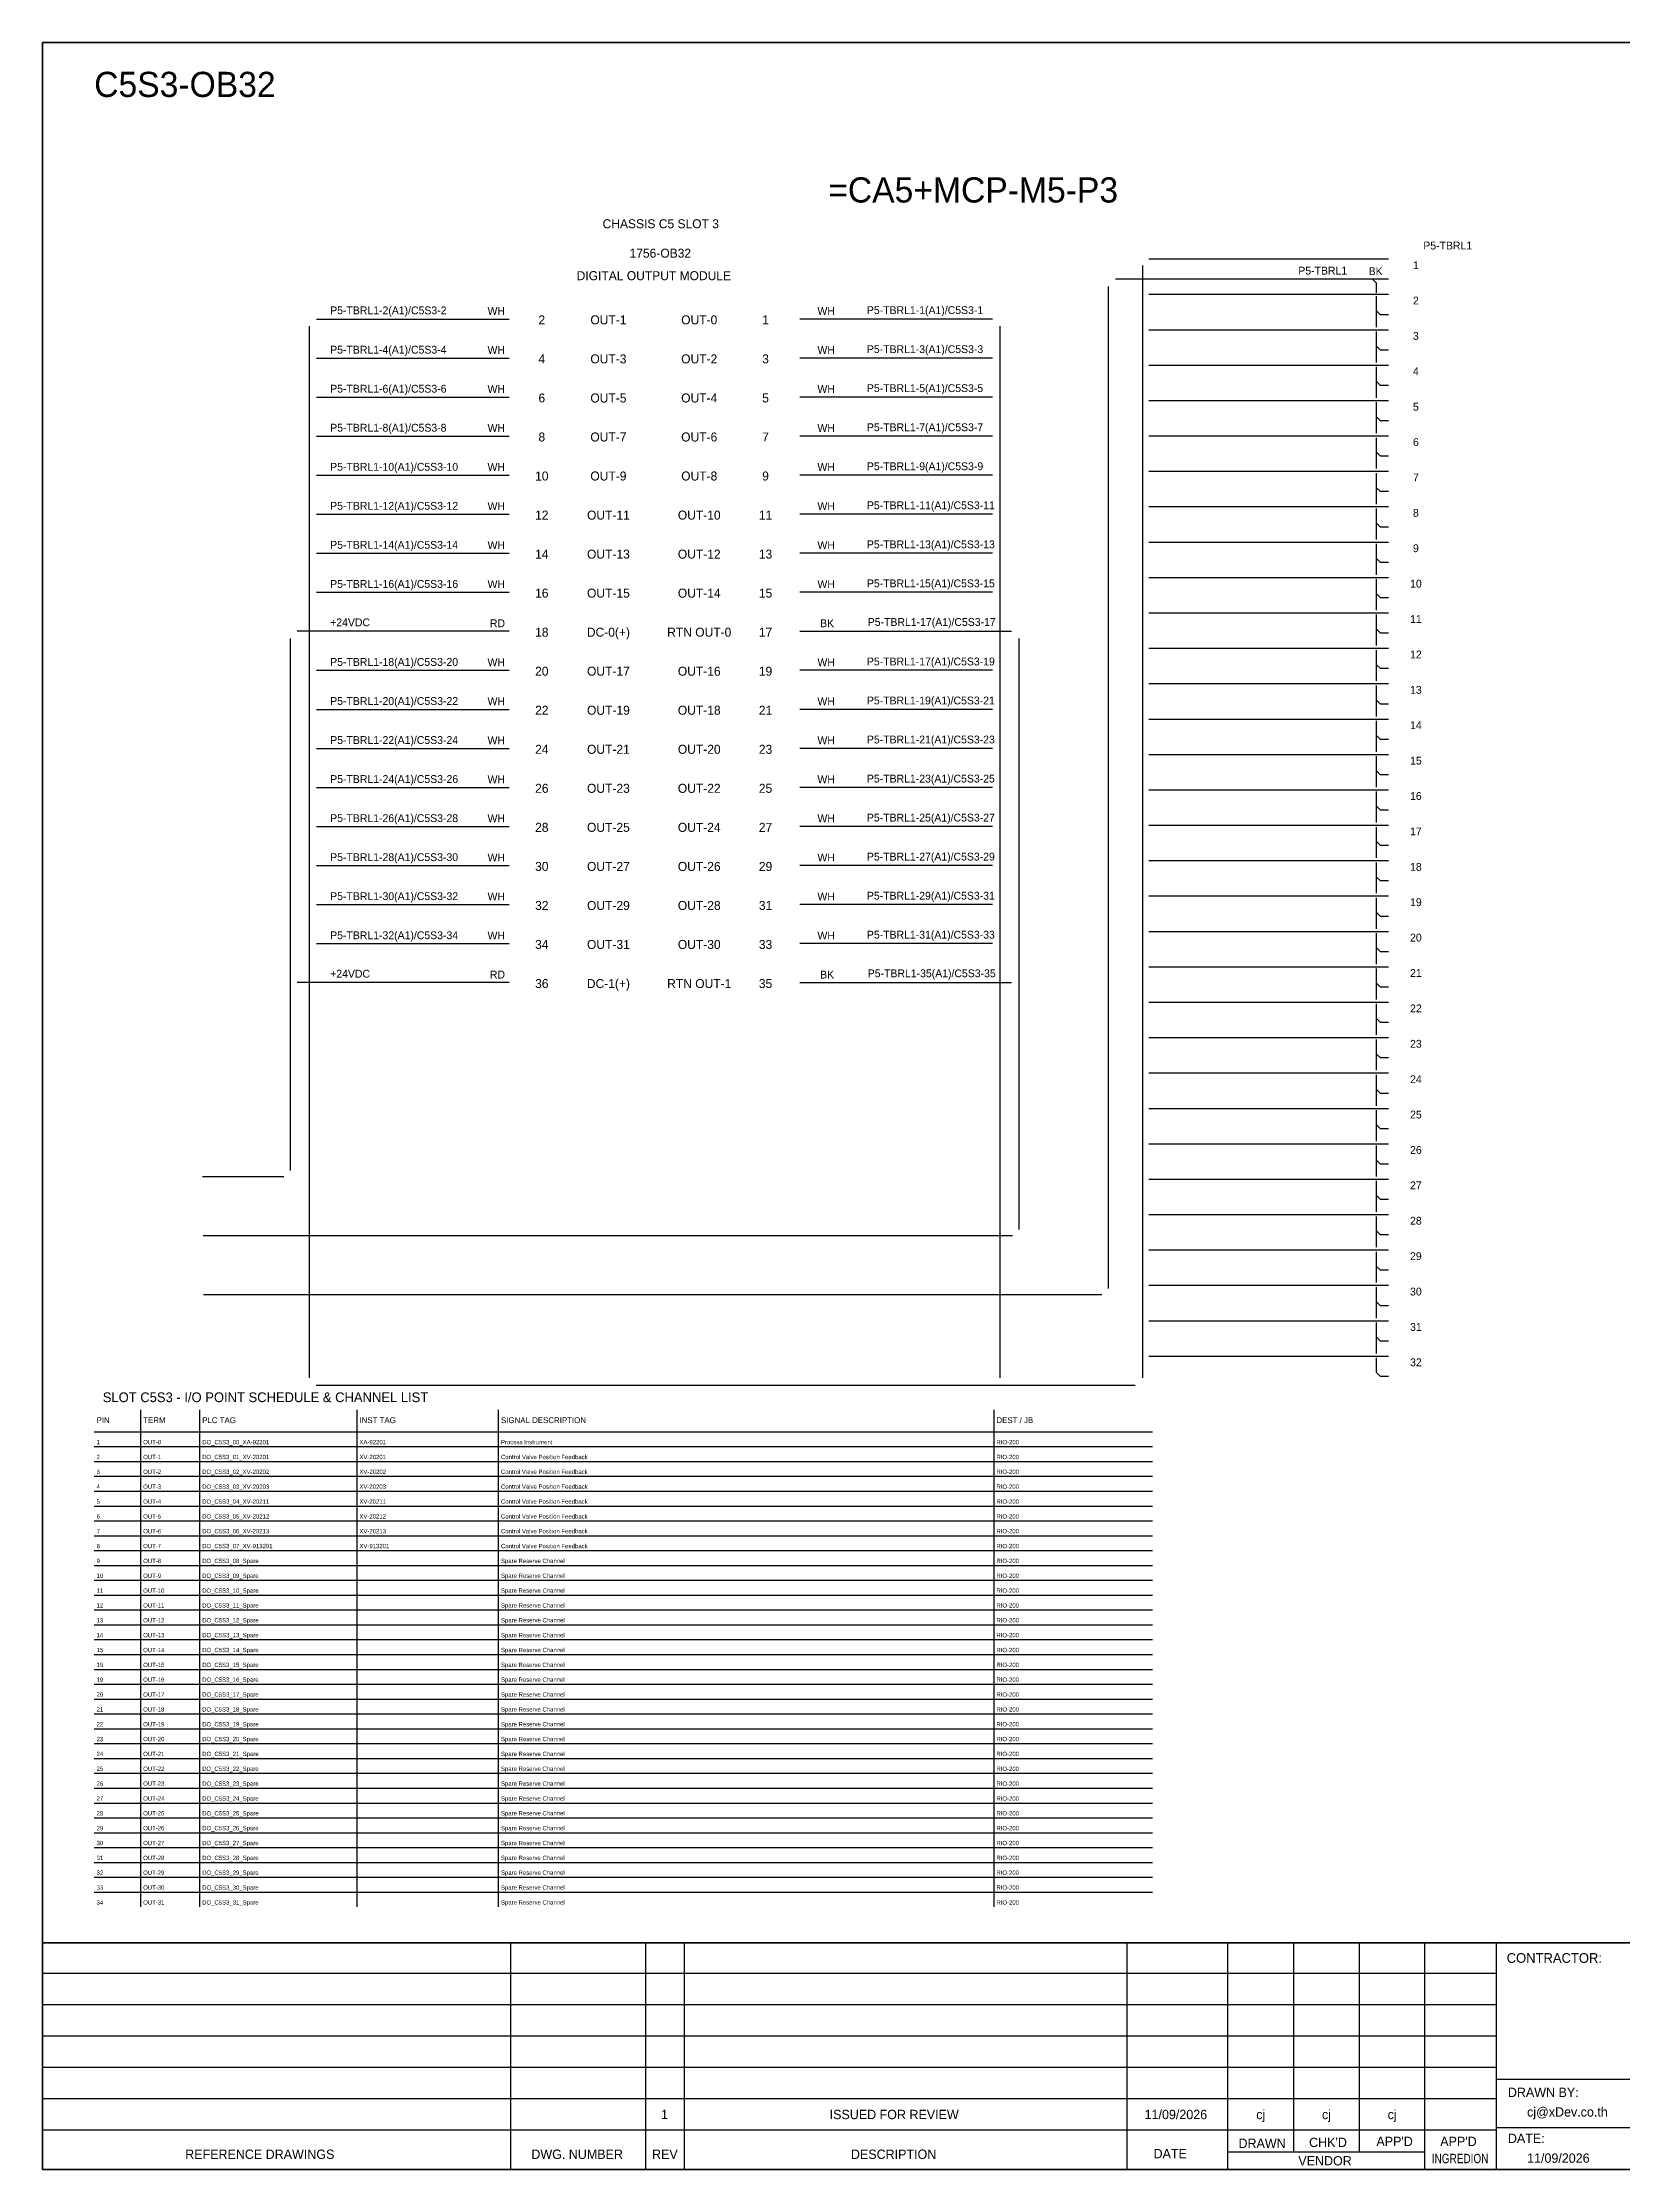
# Model space of a CAD drawing. Header units: metres. Extents: x 0 to 54213, y 0 to 2704.
# Drawn here: x 25160 to 27169, y 0 to 2704 of the extents above; entities that cross this region are included whole.
import ezdxf
from ezdxf.enums import TextEntityAlignment as Align

# ---------------------------------------------------------------- set-up
doc = ezdxf.new("R2010")
doc.units = ezdxf.units.M

msp = doc.modelspace()

# ---------------------------------------------------------------- linework, layer by layer
for p, q in [((26851.1, 2403.2), (26856.1, 2398.2)), ((26856.1, 2385.8), (26856.1, 2398.2)), ((26856.1, 2342.5), (26856.1, 2381.8)), ((26861.1, 2358.2), (26856.1, 2363.2)), ((26871.5, 2358.2), (26861.1, 2358.2)), ((26856.1, 2297.5), (26856.1, 2336.8)), ((26861.1, 2313.2), (26856.1, 2318.2)), ((26871.5, 2313.2), (26861.1, 2313.2)), ((26856.1, 2252.5), (26856.1, 2291.8)), ((26861.1, 2268.2), (26856.1, 2273.2)), ((26856.1, 2207.5), (26856.1, 2246.8)), ((26871.5, 2268.2), (26861.1, 2268.2)), ((26861.1, 2223.2), (26856.1, 2228.2)), ((26871.5, 2223.2), (26861.1, 2223.2)), ((26856.1, 2162.5), (26856.1, 2201.8)), ((26861.1, 2178.2), (26856.1, 2183.2)), ((26871.5, 2178.2), (26861.1, 2178.2)), ((26856.1, 2117.5), (26856.1, 2156.8)), ((26861.1, 2133.2), (26856.1, 2138.2)), ((26856.1, 2072.5), (26856.1, 2111.8)), ((26871.5, 2133.2), (26861.1, 2133.2)), ((26861.1, 2088.2), (26856.1, 2093.2)), ((26871.5, 2088.2), (26861.1, 2088.2)), ((26856.1, 2027.5), (26856.1, 2066.8)), ((26861.1, 2043.2), (26856.1, 2048.2)), ((26871.5, 2043.2), (26861.1, 2043.2)), ((26856.1, 1982.5), (26856.1, 2021.8)), ((26861.1, 1998.2), (26856.1, 2003.2)), ((26856.1, 1937.5), (26856.1, 1976.8)), ((26871.5, 1998.2), (26861.1, 1998.2)), ((26861.1, 1953.2), (26856.1, 1958.2)), ((26871.5, 1953.2), (26861.1, 1953.2)), ((26856.1, 1892.5), (26856.1, 1931.8)), ((26861.1, 1908.2), (26856.1, 1913.2)), ((26871.5, 1908.2), (26861.1, 1908.2)), ((26856.1, 1847.5), (26856.1, 1886.8)), ((26861.1, 1863.2), (26856.1, 1868.2)), ((26856.1, 1802.5), (26856.1, 1841.8)), ((26871.5, 1863.2), (26861.1, 1863.2)), ((26861.1, 1818.2), (26856.1, 1823.2)), ((26871.5, 1818.2), (26861.1, 1818.2)), ((26856.1, 1757.5), (26856.1, 1796.8)), ((26861.1, 1773.2), (26856.1, 1778.2)), ((26871.5, 1773.2), (26861.1, 1773.2)), ((26856.1, 1712.5), (26856.1, 1751.8)), ((26861.1, 1728.2), (26856.1, 1733.2)), ((26856.1, 1667.5), (26856.1, 1706.8)), ((26871.5, 1728.2), (26861.1, 1728.2)), ((26861.1, 1683.2), (26856.1, 1688.2)), ((26871.5, 1683.2), (26861.1, 1683.2)), ((26856.1, 1622.5), (26856.1, 1661.8)), ((26861.1, 1638.2), (26856.1, 1643.2)), ((26871.5, 1638.2), (26861.1, 1638.2)), ((26856.1, 1577.5), (26856.1, 1616.8)), ((26861.1, 1593.2), (26856.1, 1598.2)), ((26856.1, 1532.5), (26856.1, 1571.8)), ((26871.5, 1593.2), (26861.1, 1593.2)), ((26861.1, 1548.2), (26856.1, 1553.2)), ((26871.5, 1548.2), (26861.1, 1548.2)), ((26856.1, 1487.5), (26856.1, 1526.8)), ((26861.1, 1503.2), (26856.1, 1508.2)), ((26871.5, 1503.2), (26861.1, 1503.2)), ((26856.1, 1442.5), (26856.1, 1481.8)), ((26861.1, 1458.2), (26856.1, 1463.2)), ((26856.1, 1397.5), (26856.1, 1436.8)), ((26871.5, 1458.2), (26861.1, 1458.2)), ((26861.1, 1413.2), (26856.1, 1418.2)), ((26871.5, 1413.2), (26861.1, 1413.2)), ((26856.1, 1352.5), (26856.1, 1391.8)), ((26861.1, 1368.2), (26856.1, 1373.2)), ((26871.5, 1368.2), (26861.1, 1368.2)), ((26856.1, 1307.5), (26856.1, 1346.8)), ((26861.1, 1323.2), (26856.1, 1328.2)), ((26856.1, 1262.5), (26856.1, 1301.8)), ((26871.5, 1323.2), (26861.1, 1323.2)), ((26861.1, 1278.2), (26856.1, 1283.2)), ((26871.5, 1278.2), (26861.1, 1278.2)), ((26856.1, 1217.5), (26856.1, 1256.8)), ((26861.1, 1233.2), (26856.1, 1238.2)), ((26871.5, 1233.2), (26861.1, 1233.2)), ((26856.1, 1172.5), (26856.1, 1211.8)), ((26861.1, 1188.2), (26856.1, 1193.2)), ((26856.1, 1127.5), (26856.1, 1166.8)), ((26871.5, 1188.2), (26861.1, 1188.2)), ((26861.1, 1143.2), (26856.1, 1148.2)), ((26871.5, 1143.2), (26861.1, 1143.2)), ((26856.1, 1082.5), (26856.1, 1121.8)), ((26861.1, 1098.2), (26856.1, 1103.2)), ((26871.5, 1098.2), (26861.1, 1098.2)), ((26856.1, 1037.5), (26856.1, 1076.8)), ((26861.1, 1053.2), (26856.1, 1058.2)), ((26856.1, 1013.2), (26856.1, 1031.8)), ((26871.5, 1053.2), (26861.1, 1053.2)), ((26861.1, 1008.2), (26856.1, 1013.2)), ((26871.5, 1008.2), (26861.1, 1008.2))]:
    msp.add_line(p, q)
at = {"color": 1, "ltscale": 25.4}
for p, q in [((25753.2, 1955.7), (25483.8, 1955.7)), ((25474.7, 1946.5), (25474.7, 1270))]:
    msp.add_line(p, q, dxfattribs=at)
at = {"color": 7}
for p, q in [((25284.8, 333.8), (25284.8, 965.9)), ((25359.8, 333.8), (25359.8, 965.9)), ((25559.8, 333.8), (25559.8, 965.9)), ((25739.8, 333.8), (25739.8, 965.9)), ((26369.8, 333.8), (26369.8, 965.9)), ((25225.5, 937.9), (26571.3, 937.9))]:
    msp.add_line(p, q, dxfattribs=at)
at = {"color": 8}
for p, q in [((25225.5, 919), (26571.3, 919)), ((25225.5, 900.1), (26571.3, 900.1)), ((25225.5, 881.3), (26571.3, 881.3)), ((25225.5, 862.4), (26571.3, 862.4)), ((25225.5, 843.5), (26571.3, 843.5)), ((25225.5, 824.6), (26571.3, 824.6)), ((25225.5, 805.8), (26571.3, 805.8)), ((25225.5, 786.9), (26571.3, 786.9)), ((25225.5, 768), (26571.3, 768)), ((25225.5, 749.1), (26571.3, 749.1)), ((25225.5, 730.2), (26571.3, 730.2)), ((25225.5, 711.4), (26571.3, 711.4)), ((25225.5, 692.5), (26571.3, 692.5)), ((25225.5, 673.6), (26571.3, 673.6)), ((25225.5, 654.7), (26571.3, 654.7)), ((25225.5, 635.8), (26571.3, 635.8)), ((25225.5, 617), (26571.3, 617)), ((25225.5, 598.1), (26571.3, 598.1)), ((25225.5, 579.2), (26571.3, 579.2)), ((25225.5, 560.3), (26571.3, 560.3)), ((25225.5, 541.5), (26571.3, 541.5)), ((25225.5, 522.6), (26571.3, 522.6)), ((25225.5, 503.7), (26571.3, 503.7)), ((25225.5, 484.8), (26571.3, 484.8)), ((25225.5, 465.9), (26571.3, 465.9)), ((25225.5, 447.1), (26571.3, 447.1)), ((25225.5, 428.2), (26571.3, 428.2)), ((25225.5, 409.3), (26571.3, 409.3)), ((25225.5, 390.4), (26571.3, 390.4)), ((25225.5, 371.6), (26571.3, 371.6)), ((25225.5, 352.7), (26571.3, 352.7))]:
    msp.add_line(p, q, dxfattribs=at)
at = {"layer": 'GT_1', "color": 4}
for p, q in [((25755.2, 0), (25755.2, 288.2)), ((25927.1, 0), (25927.1, 288.2)), ((25976.3, 0), (25976.3, 288.2)), ((26538.9, 0), (26538.9, 288.2)), ((26667.2, 0), (26667.2, 288.2)), ((26750.8, 21.8), (26750.8, 288.2)), ((26834.3, 21.8), (26834.3, 288.2)), ((26917.6, 0), (26917.6, 288.2)), ((27008.6, 0), (27008.6, 288.2)), ((27008.6, 249.3), (25159.8, 249.3)), ((27008.6, 209.5), (25159.8, 209.5)), ((27008.6, 169.6), (25159.8, 169.6)), ((27008.6, 129.7), (25159.8, 129.7)), ((27795.6, 114.3), (27008.6, 114.3)), ((27008.6, 89.7), (25159.8, 89.7)), ((27008.5, 49.8), (25159.8, 49.8)), ((27795.6, 52.9), (27008.6, 52.9)), ((26917.6, 21.8), (26667.2, 21.8))]:
    msp.add_line(p, q, dxfattribs=at)
at = {"layer": 'HELPPOINT', "color": 4, "lineweight": 35}
for p, q in [((25159.8, 0), (25159.8, 2704.2)), ((25159.8, 2704.2), (29053.1, 2704.2)), ((25159.8, 0), (25159.8, 2704.2)), ((25159.8, 2704.2), (29053.1, 2704.2)), ((29053.1, 0), (25159.8, 0)), ((29053.1, 0), (25159.8, 0))]:
    msp.add_line(p, q, dxfattribs=at)
at = {"layer": 'IE-WIRE', "color": 4, "ltscale": 25.4}
for p, q in [((26558.4, 2420.7), (26558.4, 1006.3)), ((26871.5, 2428.7), (26566.4, 2428.7)), ((26871.5, 2383.7), (26566.4, 2383.7)), ((25508, 2352.7), (25753.2, 2352.7)), ((26368, 2352.7), (26122.7, 2352.7)), ((25498.8, 2343.6), (25498.8, 1006.3)), ((26377.1, 2343.6), (26377.1, 1006.3)), ((26871.5, 2338.7), (26566.4, 2338.7)), ((25508, 2303.1), (25753.2, 2303.1)), ((26368, 2303.1), (26122.7, 2303.1)), ((26871.5, 2293.7), (26566.4, 2293.7)), ((25508, 2253.5), (25753.2, 2253.5)), ((26368, 2253.5), (26122.7, 2253.5)), ((26871.5, 2248.7), (26566.4, 2248.7)), ((25508, 2203.8), (25753.2, 2203.8)), ((26368, 2203.8), (26122.7, 2203.8)), ((26871.5, 2203.7), (26566.4, 2203.7)), ((25508, 2154.2), (25753.2, 2154.2)), ((26368, 2154.2), (26122.7, 2154.2)), ((26871.5, 2158.7), (26566.4, 2158.7)), ((26871.5, 2113.7), (26566.4, 2113.7)), ((25508, 2104.6), (25753.2, 2104.6)), ((26368, 2104.6), (26122.7, 2104.6)), ((26871.5, 2068.7), (26566.4, 2068.7)), ((25508, 2055), (25753.2, 2055)), ((26368, 2055), (26122.7, 2055)), ((25508, 2005.3), (25753.2, 2005.3)), ((26368, 2005.3), (26122.7, 2005.3)), ((26871.5, 2023.7), (26566.4, 2023.7)), ((26871.5, 1978.7), (26566.4, 1978.7)), ((26871.5, 1933.7), (26566.4, 1933.7)), ((25508, 1906.1), (25753.2, 1906.1)), ((26368, 1906.1), (26122.7, 1906.1)), ((26871.5, 1888.7), (26566.4, 1888.7)), ((25508, 1856.4), (25753.2, 1856.4)), ((26368, 1856.4), (26122.7, 1856.4)), ((26871.5, 1843.7), (26566.4, 1843.7)), ((25508, 1806.8), (25753.2, 1806.8)), ((26368, 1806.8), (26122.7, 1806.8)), ((26871.5, 1798.7), (26566.4, 1798.7)), ((25508, 1757.2), (25753.2, 1757.2)), ((26368, 1757.2), (26122.7, 1757.2)), ((26871.5, 1753.7), (26566.4, 1753.7)), ((25508, 1707.5), (25753.2, 1707.5)), ((26368, 1707.5), (26122.7, 1707.5)), ((26871.5, 1708.7), (26566.4, 1708.7)), ((25508, 1657.9), (25753.2, 1657.9)), ((26368, 1657.9), (26122.7, 1657.9)), ((26871.5, 1663.7), (26566.4, 1663.7)), ((25508, 1608.3), (25753.2, 1608.3)), ((26368, 1608.3), (26122.7, 1608.3)), ((26871.5, 1618.7), (26566.4, 1618.7)), ((26871.5, 1573.7), (26566.4, 1573.7)), ((25508, 1558.6), (25753.2, 1558.6)), ((26368, 1558.6), (26122.7, 1558.6)), ((26871.5, 1528.7), (26566.4, 1528.7)), ((26871.5, 1483.7), (26566.4, 1483.7)), ((26871.5, 1438.7), (26566.4, 1438.7)), ((26871.5, 1393.7), (26566.4, 1393.7)), ((26871.5, 1348.7), (26566.4, 1348.7)), ((26871.5, 1303.7), (26566.4, 1303.7)), ((26871.5, 1258.7), (26566.4, 1258.7)), ((26871.5, 1213.7), (26566.4, 1213.7)), ((26871.5, 1168.7), (26566.4, 1168.7)), ((26871.5, 1123.7), (26566.4, 1123.7)), ((26871.5, 1078.7), (26566.4, 1078.7)), ((26871.5, 1033.7), (26566.4, 1033.7))]:
    msp.add_line(p, q, dxfattribs=at)
at = {"layer": 'IE-WIRE', "color": 7, "ltscale": 25.4}
for p, q in [((26514.9, 2394.1), (26514.9, 1119.9)), ((26122.7, 1955.7), (26392.1, 1955.7)), ((26401.2, 1946.5), (26401.2, 1194.9)), ((26122.7, 1509), (26392.1, 1509)), ((26393.2, 1186.9), (25363.9, 1186.9)), ((26506.9, 1111.9), (25364.6, 1111.9))]:
    msp.add_line(p, q, dxfattribs=at)
at = {"layer": 'IE-WIRE', "ltscale": 25.4}
msp.add_line((26871.5, 2403.2), (26524.1, 2403.2), dxfattribs=at)
at = {"layer": 'IE-WIRE', "color": 1, "ltscale": 25.4}
for p, q in [((25753.2, 1509), (25483.8, 1509)), ((25466.7, 1262), (25363.2, 1262))]:
    msp.add_line(p, q, dxfattribs=at)
at = {"layer": 'IE-WIRE', "color": 4}
msp.add_line((25507.9, 997.2), (26549.2, 997.2), dxfattribs=at)
at = {"layer": 'MEMBER', "color": 4, "lineweight": 35}
msp.add_line((25159.8, 288.2), (29053.1, 288.2), dxfattribs=at)
msp.add_line((25159.8, 288.2), (29053.1, 288.2), dxfattribs=at)

# ---------------------------------------------------------------- texts
at = {"color": 2}
msp.add_text('C5S3-OB32', height=32, dxfattribs=at).set_placement((25225.5, 2635))
for s, height, p in [('=CA5+MCP-M5-P3', 32, (26343.2, 2516.8)), ('CHASSIS C5 SLOT 3', 11.441, (25946, 2473.8)), ('1756-OB32', 11.44, (25945.4, 2436.4)), ('DIGITAL OUTPUT MODULE', 11.441, (25937.2, 2407.8)), ('2', 11.4, (25794.7, 2351.6)), ('OUT-1', 11.44, (25879.4, 2351.6)), ('OUT-0', 11.44, (25994.9, 2351.6)), ('1', 11.4, (26079.2, 2351.6)), ('4', 11.4, (25794.7, 2302)), ('OUT-3', 11.44, (25879.4, 2302)), ('OUT-2', 11.44, (25994.9, 2302)), ('3', 11.4, (26079.2, 2302)), ('6', 11.4, (25794.7, 2252.3)), ('OUT-5', 11.44, (25879.4, 2252.3)), ('OUT-4', 11.44, (25994.9, 2252.3)), ('5', 11.4, (26079.2, 2252.3)), ('8', 11.4, (25794.7, 2202.7)), ('OUT-7', 11.44, (25879.4, 2202.7)), ('OUT-6', 11.44, (25994.9, 2202.7)), ('7', 11.4, (26079.2, 2202.7)), ('10', 11.44, (25794.7, 2153.1)), ('OUT-9', 11.44, (25879.4, 2153.1)), ('OUT-8', 11.44, (25994.9, 2153.1)), ('9', 11.4, (26079.2, 2153.1)), ('12', 11.44, (25794.7, 2103.4)), ('OUT-11', 11.44, (25879.4, 2103.4)), ('OUT-10', 11.44, (25994.9, 2103.4)), ('11', 11.44, (26079.2, 2103.4)), ('14', 11.44, (25794.7, 2053.8)), ('OUT-13', 11.44, (25879.4, 2053.8)), ('OUT-12', 11.44, (25994.9, 2053.8)), ('13', 11.44, (26079.2, 2053.8)), ('16', 11.44, (25794.7, 2004.2)), ('OUT-15', 11.44, (25879.4, 2004.2)), ('OUT-14', 11.44, (25994.9, 2004.2)), ('15', 11.44, (26079.2, 2004.2)), ('18', 11.44, (25794.7, 1954.5)), ('DC-0(+)', 11.44, (25879.4, 1954.5)), ('RTN OUT-0', 11.44, (25994.9, 1954.5)), ('17', 11.44, (26079.2, 1954.5)), ('20', 11.44, (25794.7, 1904.9)), ('OUT-17', 11.44, (25879.4, 1904.9)), ('OUT-16', 11.44, (25994.9, 1904.9)), ('19', 11.44, (26079.2, 1904.9)), ('22', 11.44, (25794.7, 1855.3)), ('OUT-19', 11.44, (25879.4, 1855.3)), ('OUT-18', 11.44, (25994.9, 1855.3)), ('21', 11.44, (26079.2, 1855.3)), ('24', 11.44, (25794.7, 1805.6)), ('OUT-21', 11.44, (25879.4, 1805.6)), ('OUT-20', 11.44, (25994.9, 1805.6)), ('23', 11.44, (26079.2, 1805.6)), ('26', 11.44, (25794.7, 1756)), ('OUT-23', 11.44, (25879.4, 1756)), ('OUT-22', 11.44, (25994.9, 1756)), ('25', 11.44, (26079.2, 1756)), ('28', 11.44, (25794.7, 1706.4)), ('OUT-25', 11.44, (25879.4, 1706.4)), ('OUT-24', 11.44, (25994.9, 1706.4)), ('27', 11.44, (26079.2, 1706.4)), ('30', 11.44, (25794.7, 1656.7)), ('OUT-27', 11.44, (25879.4, 1656.7)), ('OUT-26', 11.44, (25994.9, 1656.7)), ('29', 11.44, (26079.2, 1656.7)), ('32', 11.44, (25794.7, 1607.1)), ('OUT-29', 11.44, (25879.4, 1607.1)), ('OUT-28', 11.44, (25994.9, 1607.1)), ('31', 11.44, (26079.2, 1607.1)), ('34', 11.44, (25794.7, 1557.5)), ('OUT-31', 11.44, (25879.4, 1557.5)), ('OUT-30', 11.44, (25994.9, 1557.5)), ('33', 11.44, (26079.2, 1557.5)), ('36', 11.44, (25794.7, 1507.8)), ('DC-1(+)', 11.44, (25879.4, 1507.8)), ('RTN OUT-1', 11.44, (25994.9, 1507.8)), ('35', 11.44, (26079.2, 1507.8))]:
    msp.add_text(s, height=height, dxfattribs=at).set_placement(p, align=Align.MIDDLE_CENTER)
at = {"color": 4}
for s, p in [('P5-TBRL1', (26946.7, 2446.1)), ('1', (26906.2, 2421.2)), ('2', (26906.2, 2376.2)), ('3', (26906.2, 2331.2)), ('4', (26906.2, 2286.2)), ('5', (26906.2, 2241.2)), ('6', (26906.2, 2196.2)), ('7', (26906.2, 2151.2)), ('8', (26906.2, 2106.2)), ('9', (26906.2, 2061.2)), ('10', (26906.2, 2016.2)), ('11', (26906.2, 1971.2)), ('12', (26906.2, 1926.2)), ('13', (26906.2, 1881.2)), ('14', (26906.2, 1836.2)), ('15', (26906.2, 1791.2)), ('16', (26906.2, 1746.2)), ('17', (26906.2, 1701.2)), ('18', (26906.2, 1656.2)), ('19', (26906.2, 1611.2)), ('20', (26906.2, 1566.2)), ('21', (26906.2, 1521.2)), ('22', (26906.2, 1476.2)), ('23', (26906.2, 1431.2)), ('24', (26906.2, 1386.2)), ('25', (26906.2, 1341.2)), ('26', (26906.2, 1296.2)), ('27', (26906.2, 1251.2)), ('28', (26906.2, 1206.2)), ('29', (26906.2, 1161.2)), ('30', (26906.2, 1116.2)), ('31', (26906.2, 1071.2)), ('32', (26906.2, 1026.2))]:
    msp.add_text(s, height=9.95, dxfattribs=at).set_placement(p, align=Align.MIDDLE_CENTER)
for s, p in [('P5-TBRL1', (26818.8, 2409.2)), ('BK', (26863.9, 2408.5))]:
    msp.add_text(s, height=9.95).set_placement(p, align=Align.RIGHT)
for s, height, p in [('P5-TBRL1-2(A1)/C5S3-2', 9.949, (25525.6, 2358.7)), ('WH', 9.95, (25725.7, 2358)), ('WH', 9.95, (26145.2, 2358)), ('P5-TBRL1-1(A1)/C5S3-1', 9.949, (26208.1, 2359)), ('P5-TBRL1-4(A1)/C5S3-4', 9.949, (25525.6, 2308.7)), ('WH', 9.95, (25725.7, 2308.4)), ('WH', 9.95, (26145.2, 2308.4)), ('P5-TBRL1-3(A1)/C5S3-3', 9.949, (26208.1, 2309.4)), ('P5-TBRL1-6(A1)/C5S3-6', 9.949, (25525.6, 2259.1)), ('WH', 9.95, (25725.7, 2258.7)), ('WH', 9.95, (26145.2, 2258.7)), ('P5-TBRL1-5(A1)/C5S3-5', 9.949, (26208.1, 2259.8)), ('P5-TBRL1-8(A1)/C5S3-8', 9.949, (25525.6, 2209.5)), ('WH', 9.95, (25725.7, 2209.1)), ('WH', 9.95, (26145.2, 2209.1)), ('P5-TBRL1-7(A1)/C5S3-7', 9.949, (26208.1, 2210.1)), ('P5-TBRL1-10(A1)/C5S3-10', 9.949, (25525.6, 2159.8)), ('WH', 9.95, (25725.7, 2159.5)), ('WH', 9.95, (26145.2, 2159.5)), ('P5-TBRL1-9(A1)/C5S3-9', 9.949, (26208.1, 2160.5)), ('P5-TBRL1-12(A1)/C5S3-12', 9.949, (25525.6, 2110.2)), ('WH', 9.95, (25725.7, 2109.8)), ('WH', 9.95, (26145.2, 2109.8)), ('P5-TBRL1-11(A1)/C5S3-11', 9.949, (26208.1, 2110.9)), ('P5-TBRL1-14(A1)/C5S3-14', 9.949, (25525.6, 2060.6)), ('WH', 9.95, (25725.7, 2060.2)), ('WH', 9.95, (26145.2, 2060.2)), ('P5-TBRL1-13(A1)/C5S3-13', 9.949, (26208.1, 2061.2)), ('P5-TBRL1-16(A1)/C5S3-16', 9.949, (25525.6, 2010.9)), ('WH', 9.95, (25725.7, 2010.6)), ('WH', 9.95, (26145.2, 2010.6)), ('P5-TBRL1-15(A1)/C5S3-15', 9.949, (26208.1, 2011.6)), ('P5-TBRL1-18(A1)/C5S3-20', 9.949, (25525.6, 1911.7)), ('WH', 9.95, (25725.7, 1911.3)), ('WH', 9.95, (26145.2, 1911.3)), ('P5-TBRL1-17(A1)/C5S3-19', 9.949, (26208.1, 1912.3)), ('P5-TBRL1-20(A1)/C5S3-22', 9.949, (25525.6, 1862)), ('WH', 9.95, (25725.7, 1861.7)), ('WH', 9.95, (26145.2, 1861.7)), ('P5-TBRL1-19(A1)/C5S3-21', 9.949, (26208.1, 1862.7)), ('P5-TBRL1-22(A1)/C5S3-24', 9.949, (25525.6, 1812.4)), ('WH', 9.95, (25725.7, 1812)), ('WH', 9.95, (26145.2, 1812)), ('P5-TBRL1-21(A1)/C5S3-23', 9.949, (26208.1, 1813.1)), ('P5-TBRL1-24(A1)/C5S3-26', 9.949, (25525.6, 1762.8)), ('WH', 9.95, (25725.7, 1762.4)), ('WH', 9.95, (26145.2, 1762.4)), ('P5-TBRL1-23(A1)/C5S3-25', 9.949, (26208.1, 1763.4)), ('P5-TBRL1-26(A1)/C5S3-28', 9.949, (25525.6, 1713.1)), ('WH', 9.95, (25725.7, 1712.8)), ('WH', 9.95, (26145.2, 1712.8)), ('P5-TBRL1-25(A1)/C5S3-27', 9.949, (26208.1, 1713.8)), ('P5-TBRL1-28(A1)/C5S3-30', 9.949, (25525.6, 1663.5)), ('WH', 9.95, (25725.7, 1663.1)), ('WH', 9.95, (26145.2, 1663.1)), ('P5-TBRL1-27(A1)/C5S3-29', 9.949, (26208.1, 1664.2)), ('P5-TBRL1-30(A1)/C5S3-32', 9.949, (25525.6, 1613.9)), ('WH', 9.95, (25725.7, 1613.5)), ('WH', 9.95, (26145.2, 1613.5)), ('P5-TBRL1-29(A1)/C5S3-31', 9.949, (26208.1, 1614.5)), ('P5-TBRL1-32(A1)/C5S3-34', 9.949, (25525.6, 1564.2)), ('WH', 9.95, (25725.7, 1563.9)), ('WH', 9.95, (26145.2, 1563.9)), ('P5-TBRL1-31(A1)/C5S3-33', 9.949, (26208.1, 1564.9))]:
    msp.add_text(s, height=height, dxfattribs=at).set_placement(p)
at = {"color": 1}
for s, p in [('+24VDC', (25525.6, 1962)), ('RD', (25728.7, 1960.9)), ('+24VDC', (25525.6, 1515.3)), ('RD', (25728.7, 1514.2))]:
    msp.add_text(s, height=9.95, dxfattribs=at).set_placement(p)
at = {"color": 7}
for s, height, p in [('BK', 9.95, (26148.6, 1960.9)), ('P5-TBRL1-17(A1)/C5S3-17', 9.949, (26209.2, 1962.5)), ('BK', 9.95, (26148.6, 1514.2)), ('P5-TBRL1-35(A1)/C5S3-35', 9.949, (26209.2, 1515.8)), ('1', 5.5, (25228.5, 922)), ('OUT-0', 5.5, (25287.8, 922)), ('DO_C5S3_00_XA-92201', 5.5, (25362.8, 922)), ('XA-92201', 5.5, (25562.8, 922)), ('Process Instrument', 5.5, (25742.8, 922)), ('RIO-200', 5.5, (26372.8, 922)), ('2', 5.5, (25228.5, 903.1)), ('OUT-1', 5.5, (25287.8, 903.1)), ('DO_C5S3_01_XV-20201', 5.5, (25362.8, 903.1)), ('XV-20201', 5.5, (25562.8, 903.1)), ('Control Valve Position Feedback', 5.5, (25742.8, 903.1)), ('RIO-200', 5.5, (26372.8, 903.1)), ('4', 5.5, (25228.5, 865.4)), ('3', 5.5, (25228.5, 884.3)), ('OUT-2', 5.5, (25287.8, 884.3)), ('OUT-3', 5.5, (25287.8, 865.4)), ('DO_C5S3_02_XV-20202', 5.5, (25362.8, 884.3)), ('DO_C5S3_03_XV-20203', 5.5, (25362.8, 865.4)), ('XV-20202', 5.5, (25562.8, 884.3)), ('XV-20203', 5.5, (25562.8, 865.4)), ('Control Valve Position Feedback', 5.5, (25742.8, 884.3)), ('Control Valve Position Feedback', 5.5, (25742.8, 865.4)), ('RIO-200', 5.5, (26372.8, 884.3)), ('RIO-200', 5.5, (26372.8, 865.4)), ('5', 5.5, (25228.5, 846.5)), ('OUT-4', 5.5, (25287.8, 846.5)), ('DO_C5S3_04_XV-20211', 5.5, (25362.8, 846.5)), ('XV-20211', 5.5, (25562.8, 846.5)), ('Control Valve Position Feedback', 5.5, (25742.8, 846.5)), ('RIO-200', 5.5, (26372.8, 846.5)), ('6', 5.5, (25228.5, 827.6)), ('7', 5.5, (25228.5, 808.8)), ('OUT-5', 5.5, (25287.8, 827.6)), ('OUT-6', 5.5, (25287.8, 808.8)), ('DO_C5S3_05_XV-20212', 5.5, (25362.8, 827.6)), ('DO_C5S3_06_XV-20213', 5.5, (25362.8, 808.8)), ('XV-20212', 5.5, (25562.8, 827.6)), ('XV-20213', 5.5, (25562.8, 808.8)), ('Control Valve Position Feedback', 5.5, (25742.8, 827.6)), ('Control Valve Position Feedback', 5.5, (25742.8, 808.8)), ('RIO-200', 5.5, (26372.8, 827.6)), ('RIO-200', 5.5, (26372.8, 808.8)), ('8', 5.5, (25228.5, 789.9)), ('OUT-7', 5.5, (25287.8, 789.9)), ('DO_C5S3_07_XV-913201', 5.5, (25362.8, 789.9)), ('XV-913201', 5.5, (25562.8, 789.9)), ('Control Valve Position Feedback', 5.5, (25742.8, 789.9)), ('RIO-200', 5.5, (26372.8, 789.9)), ('9', 5.5, (25228.5, 771)), ('10', 5.5, (25228.5, 752.1)), ('OUT-8', 5.5, (25287.8, 771)), ('OUT-9', 5.5, (25287.8, 752.1)), ('DO_C5S3_08_Spare', 5.5, (25362.8, 771)), ('DO_C5S3_09_Spare', 5.5, (25362.8, 752.1)), ('Spare Reserve Channel', 5.5, (25742.8, 771)), ('Spare Reserve Channel', 5.5, (25742.8, 752.1)), ('RIO-200', 5.5, (26372.8, 771)), ('RIO-200', 5.5, (26372.8, 752.1)), ('11', 5.5, (25228.5, 733.2)), ('OUT-10', 5.5, (25287.8, 733.2)), ('DO_C5S3_10_Spare', 5.5, (25362.8, 733.2)), ('Spare Reserve Channel', 5.5, (25742.8, 733.2)), ('RIO-200', 5.5, (26372.8, 733.2)), ('12', 5.5, (25228.5, 714.4)), ('OUT-11', 5.5, (25287.8, 714.4)), ('DO_C5S3_11_Spare', 5.5, (25362.8, 714.4)), ('Spare Reserve Channel', 5.5, (25742.8, 714.4)), ('RIO-200', 5.5, (26372.8, 714.4)), ('13', 5.5, (25228.5, 695.5)), ('14', 5.5, (25228.5, 676.6)), ('OUT-12', 5.5, (25287.8, 695.5)), ('OUT-13', 5.5, (25287.8, 676.6)), ('DO_C5S3_12_Spare', 5.5, (25362.8, 695.5)), ('DO_C5S3_13_Spare', 5.5, (25362.8, 676.6)), ('Spare Reserve Channel', 5.5, (25742.8, 695.5)), ('Spare Reserve Channel', 5.5, (25742.8, 676.6)), ('RIO-200', 5.5, (26372.8, 695.5)), ('RIO-200', 5.5, (26372.8, 676.6)), ('15', 5.5, (25228.5, 657.7)), ('OUT-14', 5.5, (25287.8, 657.7)), ('DO_C5S3_14_Spare', 5.5, (25362.8, 657.7)), ('Spare Reserve Channel', 5.5, (25742.8, 657.7)), ('RIO-200', 5.5, (26372.8, 657.7)), ('16', 5.5, (25228.5, 638.8)), ('19', 5.5, (25228.5, 620)), ('OUT-15', 5.5, (25287.8, 638.8)), ('OUT-16', 5.5, (25287.8, 620)), ('DO_C5S3_15_Spare', 5.5, (25362.8, 638.8)), ('DO_C5S3_16_Spare', 5.5, (25362.8, 620)), ('Spare Reserve Channel', 5.5, (25742.8, 638.8)), ('Spare Reserve Channel', 5.5, (25742.8, 620)), ('RIO-200', 5.5, (26372.8, 638.8)), ('RIO-200', 5.5, (26372.8, 620)), ('20', 5.5, (25228.5, 601.1)), ('OUT-17', 5.5, (25287.8, 601.1)), ('DO_C5S3_17_Spare', 5.5, (25362.8, 601.1)), ('Spare Reserve Channel', 5.5, (25742.8, 601.1)), ('RIO-200', 5.5, (26372.8, 601.1)), ('21', 5.5, (25228.5, 582.2)), ('22', 5.5, (25228.5, 563.3)), ('OUT-18', 5.5, (25287.8, 582.2)), ('OUT-19', 5.5, (25287.8, 563.3)), ('DO_C5S3_18_Spare', 5.5, (25362.8, 582.2)), ('DO_C5S3_19_Spare', 5.5, (25362.8, 563.3)), ('Spare Reserve Channel', 5.5, (25742.8, 582.2)), ('Spare Reserve Channel', 5.5, (25742.8, 563.3)), ('RIO-200', 5.5, (26372.8, 582.2)), ('RIO-200', 5.5, (26372.8, 563.3)), ('23', 5.5, (25228.5, 544.5)), ('OUT-20', 5.5, (25287.8, 544.5)), ('DO_C5S3_20_Spare', 5.5, (25362.8, 544.5)), ('Spare Reserve Channel', 5.5, (25742.8, 544.5)), ('RIO-200', 5.5, (26372.8, 544.5)), ('24', 5.5, (25228.5, 525.6)), ('OUT-21', 5.5, (25287.8, 525.6)), ('DO_C5S3_21_Spare', 5.5, (25362.8, 525.6)), ('Spare Reserve Channel', 5.5, (25742.8, 525.6)), ('RIO-200', 5.5, (26372.8, 525.6)), ('25', 5.5, (25228.5, 506.7)), ('26', 5.5, (25228.5, 487.8)), ('OUT-22', 5.5, (25287.8, 506.7)), ('OUT-23', 5.5, (25287.8, 487.8)), ('DO_C5S3_22_Spare', 5.5, (25362.8, 506.7)), ('DO_C5S3_23_Spare', 5.5, (25362.8, 487.8)), ('Spare Reserve Channel', 5.5, (25742.8, 506.7)), ('Spare Reserve Channel', 5.5, (25742.8, 487.8)), ('RIO-200', 5.5, (26372.8, 506.7)), ('RIO-200', 5.5, (26372.8, 487.8)), ('27', 5.5, (25228.5, 468.9)), ('OUT-24', 5.5, (25287.8, 468.9)), ('DO_C5S3_24_Spare', 5.5, (25362.8, 468.9)), ('Spare Reserve Channel', 5.5, (25742.8, 468.9)), ('RIO-200', 5.5, (26372.8, 468.9)), ('28', 5.5, (25228.5, 450.1)), ('29', 5.5, (25228.5, 431.2)), ('OUT-25', 5.5, (25287.8, 450.1)), ('OUT-26', 5.5, (25287.8, 431.2)), ('DO_C5S3_25_Spare', 5.5, (25362.8, 450.1)), ('DO_C5S3_26_Spare', 5.5, (25362.8, 431.2)), ('Spare Reserve Channel', 5.5, (25742.8, 450.1)), ('Spare Reserve Channel', 5.5, (25742.8, 431.2)), ('RIO-200', 5.5, (26372.8, 450.1)), ('RIO-200', 5.5, (26372.8, 431.2)), ('30', 5.5, (25228.5, 412.3)), ('OUT-27', 5.5, (25287.8, 412.3)), ('DO_C5S3_27_Spare', 5.5, (25362.8, 412.3)), ('Spare Reserve Channel', 5.5, (25742.8, 412.3)), ('RIO-200', 5.5, (26372.8, 412.3)), ('31', 5.5, (25228.5, 393.4)), ('32', 5.5, (25228.5, 374.6)), ('OUT-28', 5.5, (25287.8, 393.4)), ('OUT-29', 5.5, (25287.8, 374.6)), ('DO_C5S3_28_Spare', 5.5, (25362.8, 393.4)), ('DO_C5S3_29_Spare', 5.5, (25362.8, 374.6)), ('Spare Reserve Channel', 5.5, (25742.8, 393.4)), ('Spare Reserve Channel', 5.5, (25742.8, 374.6)), ('RIO-200', 5.5, (26372.8, 393.4)), ('RIO-200', 5.5, (26372.8, 374.6)), ('33', 5.5, (25228.5, 355.7)), ('OUT-30', 5.5, (25287.8, 355.7)), ('DO_C5S3_30_Spare', 5.5, (25362.8, 355.7)), ('Spare Reserve Channel', 5.5, (25742.8, 355.7)), ('RIO-200', 5.5, (26372.8, 355.7)), ('34', 5.5, (25228.5, 336.8)), ('OUT-31', 5.5, (25287.8, 336.8)), ('DO_C5S3_31_Spare', 5.5, (25362.8, 336.8)), ('Spare Reserve Channel', 5.5, (25742.8, 336.8)), ('RIO-200', 5.5, (26372.8, 336.8))]:
    msp.add_text(s, height=height, dxfattribs=at).set_placement(p)
at = {"color": 3}
for s, p in [('PIN', (25228.5, 948.9)), ('TERM', (25287.8, 948.9)), ('PLC TAG', (25362.8, 948.9)), ('INST TAG', (25562.8, 948.9)), ('SIGNAL DESCRIPTION', (25742.8, 948.9)), ('DEST / JB', (26372.8, 948.9))]:
    msp.add_text(s, height=7.5, dxfattribs=at).set_placement(p)
at = {"layer": 'MEMBER', "color": 4, "ltscale": 0.8}
for s, height, p in [('SLOT C5S3 - I/O POINT SCHEDULE & CHANNEL LIST', 12.35, (25236.4, 975.6)), ('CONTRACTOR:', 12.35, (27021.7, 262.7)), ('DRAWN BY:', 11.88, (27023.2, 92.1)), ('cj@xDev.co.th', 11.875, (27047.6, 67.2)), ('DRAWN', 11.88, (26680.6, 27.3)), ("CHK'D", 11.88, (26770.4, 28.5)), ("APP'D", 11.88, (26856, 29.7)), ("APP'D", 11.88, (26937.2, 29.7)), ('DATE:', 11.88, (27023.2, 33.6)), ('REFERENCE DRAWINGS', 11.875, (25341.2, 13.4)), ('DWG. NUMBER', 11.875, (25781.4, 13.4)), ('REV', 11.88, (25934.9, 13.4)), ('DESCRIPTION', 11.875, (26187.8, 13.4)), ('DATE', 11.88, (26572.6, 14.2)), ('VENDOR', 11.88, (26756.7, 5.1)), ('11/09/2026', 11.88, (27047.6, 8.5))]:
    msp.add_text(s, height=height, dxfattribs=at).set_placement(p)
for s, height, p in [('1', 11.9, (25950.7, 69.9)), ('ISSUED FOR REVIEW', 11.875, (26242.8, 69.9)), ('11/09/2026', 11.88, (26601, 69.9)), ('cj', 11.88, (26708.9, 69.9)), ('cj', 11.88, (26792.5, 69.9)), ('cj', 11.88, (26876, 69.9))]:
    msp.add_text(s, height=height, dxfattribs=at).set_placement(p, align=Align.MIDDLE_CENTER)
at = {"layer": 'MEMBER', "color": 4, "ltscale": 0.8, "width": 0.8}
msp.add_text('INGREDION', height=11.88, dxfattribs=at).set_placement((26926.4, 8))

doc.saveas('drawing.dxf')
